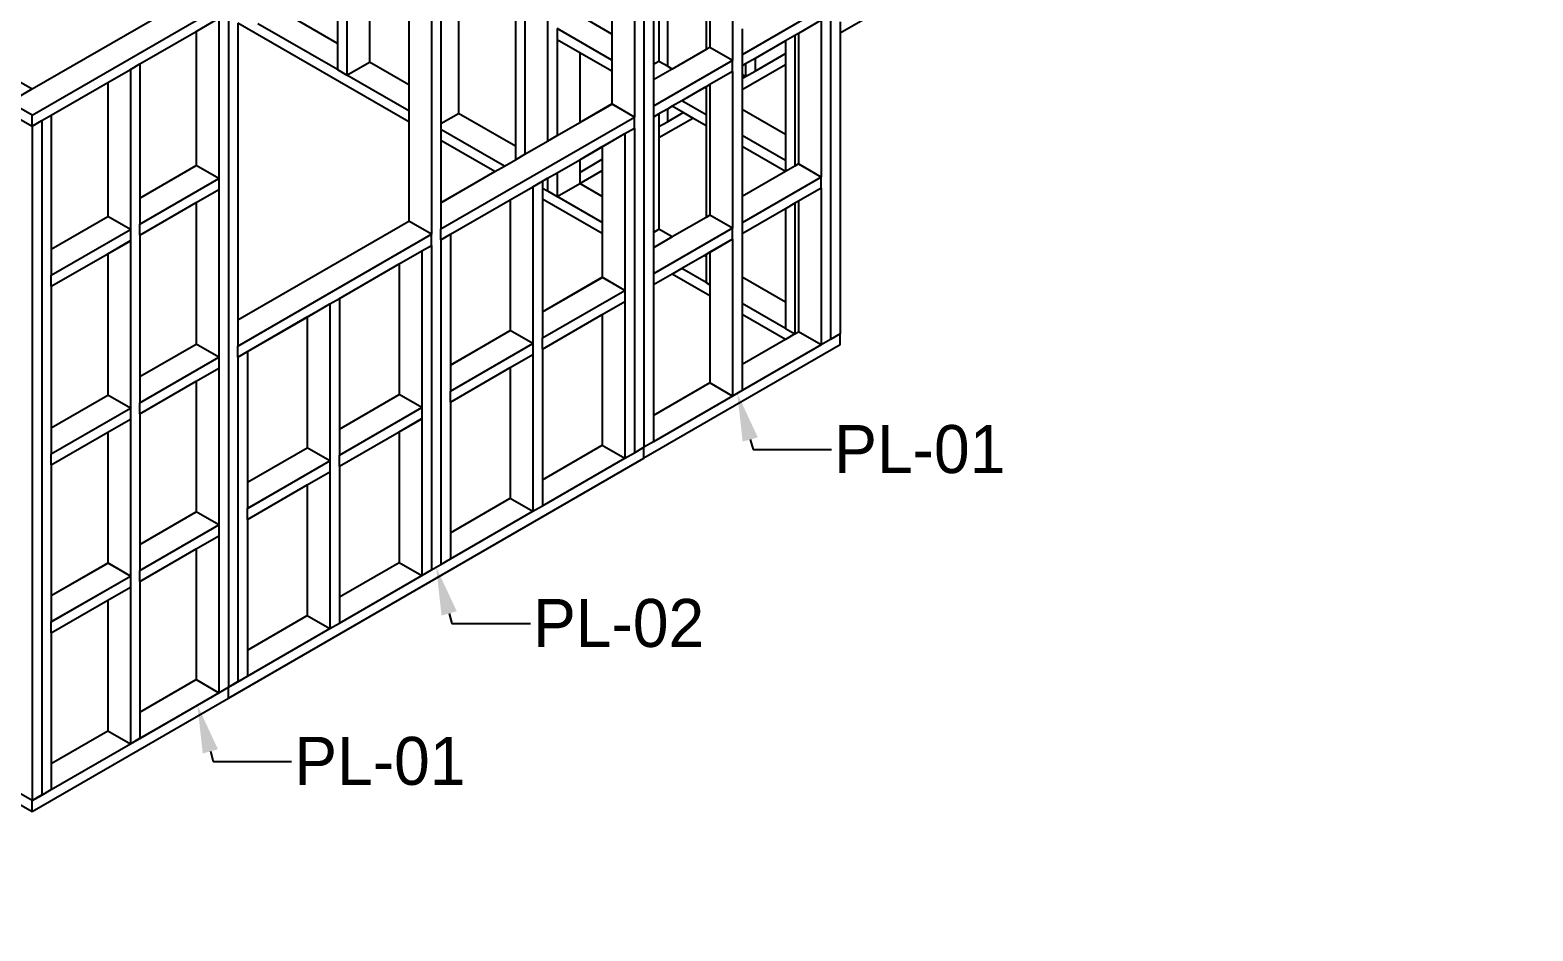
# Model space of a CAD drawing. Header units: millimetres. Extents: x 19458 to 19801, y 4351 to 4752.
# Drawn here: x 19507.675 to 19511.906, y 4518.363 to 4520.898 of the extents above; entities that cross this region are included whole.
import ezdxf
from ezdxf import colors
from ezdxf.entities.mleader import LeaderData, LeaderLine
from ezdxf.math import Vec2, Vec3

# ---------------------------------------------------------------- set-up
doc = ezdxf.new("R2010")
doc.units = ezdxf.units.MM
for name, color, linetype in [('0 @ 0.75', 7, 'Continuous'), ('cotas', 1, 'Continuous'), ('cotas @ 400', 1, 'Continuous'), ('cotas @ 500', 1, 'Continuous')]:
    doc.layers.add(name, color=color, linetype=linetype)
doc.styles.add('century gothic', font='GOTHIC.TTF')
doc.styles.add('COTAS SMC', font='GOTHIC.TTF')
doc.dimstyles.new('ANOTATIVE 100 SMCONSTRUCCIONES', dxfattribs={"dimscale": 0, "dimtxt": 0.18, "dimasz": 0.15, "dimexe": 0.18, "dimexo": 0.09, "dimgap": 0.1, "dimtad": 1, "dimzin": 0, "dimdsep": 46, "dimtxsty": 'century gothic', "dimblk1": 'FLECHA1', "dimblk2": 'FLECHA1', "dimsah": 1, "dimcen": 0.18, "dimdle": 0.075, "dimclrd": 1, "dimclre": 1, "dimclrt": 2, "dimaunit": 1, "dimadec": 0, "dimazin": 0, "dimtfac": 0.75, "dimtix": 1, "dimtmove": 2, "dimatfit": 3, "dimfxl": 0.09, "dimtvp": 1.5, "dimtfill": 1, "dimtolj": 1, "dimtzin": 0, "dimarcsym": 0})
doc.dimstyles.new('PIES SMCONSTRUCCIONES', dxfattribs={"dimscale": 0, "dimtxt": 0.18, "dimasz": 0.2, "dimexe": 0.18, "dimexo": 0, "dimgap": 0.1, "dimtad": 1, "dimdec": 0, "dimlfac": 39.370079, "dimzin": 0, "dimdsep": 46, "dimlunit": 4, "dimtxsty": 'COTAS SMC', "dimblk1": 'FLECHA1', "dimblk2": 'FLECHA1', "dimsah": 1, "dimcen": 0.2, "dimdle": 0.075, "dimclrd": 1, "dimclre": 1, "dimclrt": 2, "dimaunit": 1, "dimadec": 0, "dimazin": 0, "dimtfac": 0.75, "dimtdec": 0, "dimtix": 1, "dimtmove": 2, "dimatfit": 3, "dimfxl": 0.09, "dimtvp": 1.5, "dimtfill": 1, "dimtolj": 1, "dimtzin": 0, "dimarcsym": 0})

# ---------------------------------------------------------------- blocks, each defined once
blk = doc.blocks.new('FLECHA1')
at = {"color": 4}
blk.add_line((-0.246176, -0.248081), (0.248081, 0.25), dxfattribs=at)
at = {"color": 1}
blk.add_line((-1, 0), (0.496162, 0), dxfattribs=at)
blk = doc.blocks.new('*D1568')
at = {"layer": 'cotas', "color": 1, "lineweight": -2, "transparency": 16777216}
for p, q in [((19614.326, 4625.8448), (19614.326, 4700.8448)), ((19570.9836, 4550.8448), (19524.326, 4550.8448)), ((19614.326, 4548.4298), (19614.326, 4550.8448)), ((19570.5339, 4548.4298), (19524.326, 4548.4298)), ((19614.326, 4473.4298), (19614.326, 4398.4298))]:
    blk.add_line(p, q, dxfattribs=at)
at = {"layer": 'Defpoints', "color": 0, "transparency": 16777216}
for p in [(19614.326, 4550.8448), (19615.9836, 4550.8448), (19615.5339, 4548.4298)]:
    blk.add_point(p, dxfattribs=at)
at = {"layer": 'cotas', "color": 1, "lineweight": -2, "transparency": 16777216, "xscale": 75, "yscale": 75, "zscale": 75}
for p, rotation in [((19614.326, 4550.8448), 270), ((19614.326, 4548.4298), 90)]:
    blk.add_blockref('FLECHA1', p, dxfattribs=dict(at, rotation=rotation))
at = {"layer": 'cotas', "color": 2, "transparency": 16777216, "insert": (19517.3376, 4549.6373), "char_height": 90, "attachment_point": 5, "rotation": 90, "style": 'century gothic', "bg_fill": 3, "box_fill_scale": 1.1, "bg_fill_color": 256, "bg_fill_true_color": 13158600, "bg_fill_transparency": 0}
blk.add_mtext('\\A1;2.42', dxfattribs=at)
blk = doc.blocks.new('*D1620')
at = {"layer": 'cotas', "color": 1, "lineweight": -2, "transparency": 16777216}
for p, q in [((19614.326, 4610.8448), (19614.326, 4670.8448)), ((19579.9836, 4550.8448), (19542.326, 4550.8448)), ((19614.326, 4548.4298), (19614.326, 4550.8448)), ((19579.5339, 4548.4298), (19542.326, 4548.4298)), ((19614.326, 4488.4298), (19614.326, 4428.4298))]:
    blk.add_line(p, q, dxfattribs=at)
at = {"layer": 'Defpoints', "color": 0, "transparency": 16777216}
for p in [(19614.326, 4550.8448), (19615.9836, 4550.8448), (19615.5339, 4548.4298)]:
    blk.add_point(p, dxfattribs=at)
at = {"layer": 'cotas', "color": 1, "lineweight": -2, "transparency": 16777216, "xscale": 60, "yscale": 60, "zscale": 60}
for p, rotation in [((19614.326, 4550.8448), 270), ((19614.326, 4548.4298), 90)]:
    blk.add_blockref('FLECHA1', p, dxfattribs=dict(at, rotation=rotation))
at = {"layer": 'cotas', "color": 2, "transparency": 16777216, "insert": (19536.7353, 4549.6373), "char_height": 72, "attachment_point": 5, "rotation": 90, "style": 'century gothic', "bg_fill": 3, "box_fill_scale": 1.1, "bg_fill_color": 256, "bg_fill_true_color": 13158600, "bg_fill_transparency": 0}
blk.add_mtext('\\A1;2.42', dxfattribs=at)
blk = doc.blocks.new('*D1623')
at = {"layer": 'cotas', "color": 1, "lineweight": -2, "transparency": 16777216}
for p, q in [((19620.0128, 4651.7533), (19620.0128, 4751.7533)), ((19620.4168, 4551.7533), (19530.0128, 4551.7533)), ((19620.0128, 4550.5333), (19620.0128, 4551.7533)), ((19620.4168, 4550.5333), (19530.0128, 4550.5333)), ((19620.0128, 4450.5333), (19620.0128, 4350.5333))]:
    blk.add_line(p, q, dxfattribs=at)
at = {"layer": 'Defpoints', "color": 0, "transparency": 16777216}
for p in [(19620.0128, 4551.7533), (19620.4168, 4551.7533), (19620.4168, 4550.5333)]:
    blk.add_point(p, dxfattribs=at)
at = {"layer": 'cotas', "color": 1, "lineweight": -2, "transparency": 16777216, "xscale": 100, "yscale": 100, "zscale": 100}
for p, rotation in [((19620.0128, 4551.7533), 270), ((19620.0128, 4550.5333), 90)]:
    blk.add_blockref('FLECHA1', p, dxfattribs=dict(at, rotation=rotation))
at = {"layer": 'cotas', "color": 2, "transparency": 16777216, "insert": (19523.8809, 4551.1433), "char_height": 90, "attachment_point": 5, "rotation": 90, "style": 'COTAS SMC', "bg_fill": 3, "box_fill_scale": 1.1, "bg_fill_color": 256, "bg_fill_true_color": 13158600, "bg_fill_transparency": 0}
blk.add_mtext("\\A1;4'", dxfattribs=at)
blk = doc.blocks.new('*D1673')
at = {"layer": 'cotas', "color": 1, "lineweight": -2, "transparency": 16777216}
for p, q in [((19620.0128, 4631.7533), (19620.0128, 4711.7533)), ((19620.4168, 4551.7533), (19548.0128, 4551.7533)), ((19620.0128, 4550.5333), (19620.0128, 4551.7533)), ((19620.4168, 4550.5333), (19548.0128, 4550.5333)), ((19620.0128, 4470.5333), (19620.0128, 4390.5333))]:
    blk.add_line(p, q, dxfattribs=at)
at = {"layer": 'Defpoints', "color": 0, "transparency": 16777216}
for p in [(19620.0128, 4551.7533), (19620.4168, 4551.7533), (19620.4168, 4550.5333)]:
    blk.add_point(p, dxfattribs=at)
at = {"layer": 'cotas', "color": 1, "lineweight": -2, "transparency": 16777216, "xscale": 80, "yscale": 80, "zscale": 80}
for p, rotation in [((19620.0128, 4551.7533), 270), ((19620.0128, 4550.5333), 90)]:
    blk.add_blockref('FLECHA1', p, dxfattribs=dict(at, rotation=rotation))
at = {"layer": 'cotas', "color": 2, "transparency": 16777216, "insert": (19543.1073, 4551.1433), "char_height": 72, "attachment_point": 5, "rotation": 90, "style": 'COTAS SMC', "bg_fill": 3, "box_fill_scale": 1.1, "bg_fill_color": 256, "bg_fill_true_color": 13158600, "bg_fill_transparency": 0}
blk.add_mtext("\\A1;4'", dxfattribs=at)
blk = doc.blocks.new('ISO GENERAL')
at = {"color": 250}
for p, q in [((-0.0875, -0.6871), (-0.0875, -2.5846)), ((-0.613, -0.9905), (-0.613, -2.888)), ((-0.0607, -1.7224), (1.1672, -1.0135)), ((-0.6399, -1.037), (-0.6399, -1.9591)), ((-0.8844, -1.1782), (-0.8844, -2.0269)), ((-0.9481, -1.2149), (-0.9481, -2.0636)), ((-3.3319, -1.3044), (-2.3349, -1.8801)), ((-0.3637, -1.3283), (-0.3637, -1.7997)), ((-1.2112, -1.3669), (-1.2112, -2.289)), ((-0.4273, -1.365), (-0.4273, -1.763)), ((-1.3854, -1.4674), (-1.3854, -1.8043)), ((-0.5861, -1.4567), (-0.5861, -1.8113)), ((-0.5707, -1.4478), (-0.5707, -1.8024)), ((-1.4759, -1.5197), (-1.4759, -1.752)), ((-1.449, -1.5041), (-1.449, -1.841)), ((-1.2748, -1.5004), (-1.2748, -1.8681)), ((-0.438, -1.5114), (-0.438, -1.7691)), ((-1.1843, -1.5527), (-1.1843, -1.9774)), ((-0.5471, -1.5311), (-0.5471, -1.8161)), ((-1.1349, -1.5812), (-1.1349, -1.9489)), ((-2.3349, -1.8801), (-1.885, -1.6203)), ((-2.3349, -1.9536), (-1.7826, -1.6347)), ((-0.7035, -1.6214), (-0.7035, -1.7258)), ((-1.8731, -1.718), (-1.8094, -1.6812)), ((-1.8094, -1.6812), (-1.8094, -2.1319)), ((-1.7826, -1.6657), (-1.7826, -3.5632)), ((-1.4759, -1.752), (-1.6358, -1.6597)), ((-0.975, -1.6736), (-0.975, -2.0412)), ((-0.7035, -1.7258), (-0.7939, -1.6736)), ((-0.1144, -1.6558), (-0.3368, -1.7842)), ((-0.1144, -1.6868), (-0.1781, -1.7235)), ((-0.1144, -1.6868), (-0.1144, -2.128)), ((-0.0607, -1.6914), (-0.0607, -1.7224)), ((-2.0318, -1.8096), (-1.8731, -1.718)), ((-1.8731, -1.718), (-1.8731, -2.0952)), ((-1.2748, -1.9726), (-1.7557, -1.695)), ((-1.7557, -1.695), (-1.7557, -2.5299)), ((-1.4759, -1.8255), (-1.6995, -1.6964)), ((-0.7035, -1.7993), (-0.8576, -1.7103)), ((-0.8576, -1.7103), (-0.8576, -1.7413)), ((-0.7035, -1.7258), (-0.7035, -1.7993)), ((-0.3368, -1.7107), (-0.3368, -1.7842)), ((-0.188, -1.7293), (-0.2148, -1.7448)), ((-0.1781, -1.7235), (-0.188, -1.7293)), ((-0.188, -1.7293), (-0.188, -2.0969)), ((-0.1781, -1.7235), (-0.1781, -2.0912)), ((-0.0607, -1.7224), (-0.0607, -2.5691)), ((-1.4759, -1.752), (-1.4759, -1.8255)), ((-0.7939, -1.7781), (-0.8576, -1.7413)), ((-0.8576, -1.7413), (-0.8576, -2.0114)), ((-0.438, -1.7691), (-0.5332, -1.8241)), ((-0.4273, -1.763), (-0.438, -1.7691)), ((-0.3637, -1.7997), (-0.4273, -1.763)), ((-0.2148, -1.7448), (-0.3002, -1.7941)), ((-0.2148, -1.7448), (-0.2148, -1.7804)), ((-2.0587, -1.8251), (-2.0318, -1.8096)), ((-2.0318, -1.8096), (-2.0318, -2.1868)), ((-1.449, -1.841), (-1.3854, -1.8043)), ((-1.2748, -1.8681), (-1.3854, -1.8043)), ((-0.7939, -1.7781), (-0.7939, -1.9746)), ((-0.7035, -1.8303), (-0.7939, -1.7781)), ((-0.7035, -1.7993), (-0.7035, -1.8303)), ((-0.3637, -1.7997), (-0.5861, -1.9281)), ((-0.5707, -1.8024), (-0.5861, -1.8113)), ((-0.5861, -1.8113), (-0.5861, -1.8546)), ((-0.5471, -1.8161), (-0.5707, -1.8024)), ((-0.5332, -1.8241), (-0.5471, -1.8161)), ((-0.3637, -1.8307), (-0.3637, -1.7997)), ((-0.3368, -1.7842), (-0.3368, -1.8152)), ((-0.3271, -1.8096), (-0.3368, -1.8152)), ((-0.3368, -1.8819), (-0.2148, -1.8114)), ((-0.3368, -1.8152), (-0.3368, -1.8395)), ((-0.3002, -1.7941), (-0.3271, -1.8096)), ((-0.3271, -1.8096), (-0.3271, -1.8452)), ((-0.3002, -1.8297), (-0.2148, -1.7804)), ((-0.3002, -1.7941), (-0.3002, -1.8297)), ((-0.2148, -1.7804), (-0.2148, -1.8114)), ((-0.2148, -1.8114), (-0.2148, -2.0079)), ((-2.1224, -1.8619), (-2.0587, -1.8251)), ((-2.0587, -1.8251), (-2.0587, -2.2758)), ((-1.4759, -1.8255), (-1.449, -1.841)), ((-1.2748, -1.9416), (-1.449, -1.841)), ((-0.7035, -1.8303), (-0.7035, -1.9224)), ((-0.5332, -1.8241), (-0.5861, -1.8546)), ((-0.5861, -1.8546), (-0.5861, -1.9281)), ((-0.3637, -1.8307), (-0.4273, -1.8675)), ((-0.3637, -1.8307), (-0.3637, -2.2719)), ((-0.3368, -1.8395), (-0.3271, -1.8452)), ((-0.3368, -1.8395), (-0.3368, -1.8508)), ((-0.3368, -1.8508), (-0.3271, -1.8452)), ((-0.3368, -1.8508), (-0.3368, -1.8819)), ((-0.3271, -1.8452), (-0.3002, -1.8297)), ((-2.3985, -1.9168), (-2.3349, -1.8801)), ((-2.2811, -1.9536), (-2.1224, -1.8619)), ((-2.1224, -1.8619), (-2.1224, -2.2391)), ((-1.2748, -1.8681), (-1.2748, -1.9416)), ((-0.4427, -1.8764), (-0.5064, -1.9131)), ((-0.438, -1.8736), (-0.4427, -1.8764)), ((-0.438, -1.8791), (-0.4427, -1.8764)), ((-0.4273, -1.8675), (-0.438, -1.8736)), ((-0.438, -1.8736), (-0.438, -1.8791)), ((-0.438, -1.8791), (-0.438, -1.9525)), ((-0.4273, -1.8675), (-0.4273, -2.2351)), ((-0.3368, -1.8819), (-0.3368, -1.9375)), ((-2.3349, -1.9536), (-2.3985, -1.9168)), ((-1.2748, -1.9416), (-1.2748, -1.9726)), ((-0.7939, -1.9746), (-0.7035, -1.9224)), ((-0.6399, -1.9591), (-0.7035, -1.9224)), ((-0.5861, -1.9281), (-0.5861, -1.9591)), ((-0.5471, -1.9366), (-0.5707, -1.9503)), ((-0.5332, -1.9286), (-0.5471, -1.9366)), ((-0.5471, -1.9366), (-0.5471, -1.9722)), ((-0.5064, -1.9131), (-0.5332, -1.9286)), ((-0.5024, -1.9464), (-0.5332, -1.9286)), ((-0.438, -1.9525), (-0.5064, -1.9131)), ((-0.2148, -2.0079), (-0.3368, -1.9375)), ((-0.3368, -1.9375), (-0.3368, -2.011)), ((-2.3985, -1.9478), (-2.3349, -1.9846)), ((-2.3349, -1.9846), (-2.3349, -1.9536)), ((-2.3349, -1.9846), (-2.308, -1.9691)), ((-2.3349, -1.9846), (-2.3349, -3.8821)), ((-2.308, -1.9691), (-2.2811, -1.9536)), ((-2.308, -1.9691), (-2.308, -3.8666)), ((-2.2811, -1.9536), (-2.2811, -2.3308)), ((-1.2748, -1.9726), (-1.2748, -2.2523)), ((-1.1843, -1.9774), (-1.1349, -1.9489)), ((-1.1843, -2.2735), (-0.6399, -1.9591)), ((-1.1843, -1.9774), (-1.1843, -1.9938)), ((-0.975, -2.0412), (-1.1349, -1.9489)), ((-0.8576, -2.0114), (-0.7939, -1.9746)), ((-0.6399, -1.9902), (-0.6399, -1.9591)), ((-0.5707, -1.9503), (-0.5861, -1.9591)), ((-0.5861, -1.9591), (-0.5861, -2.2835)), ((-0.5707, -1.9503), (-0.5707, -1.9859)), ((-0.5707, -2.0169), (-0.4755, -1.9619)), ((-0.5707, -1.9859), (-0.5471, -1.9722)), ((-0.5707, -1.9859), (-0.5707, -2.0169)), ((-0.5471, -1.9722), (-0.5024, -1.9464)), ((-0.4755, -1.9619), (-0.5024, -1.9464)), ((-0.438, -1.9836), (-0.4755, -1.9619)), ((-0.438, -1.9525), (-0.438, -1.9836)), ((-0.438, -1.9836), (-0.438, -2.2413)), ((-1.0058, -2.0969), (-1.1843, -1.9938)), ((-1.1843, -1.9938), (-1.1843, -2.0249)), ((-1.0327, -2.1124), (-1.1843, -2.0249)), ((-1.1843, -2.0249), (-1.1843, -2.2)), ((-0.9481, -2.0636), (-0.8844, -2.0269)), ((-0.8844, -2.0269), (-0.8576, -2.0114)), ((-0.7304, -2.0424), (-0.6667, -2.0057)), ((-0.6667, -2.0057), (-0.6399, -1.9902)), ((-0.6667, -2.0057), (-0.6667, -2.4468)), ((-0.6399, -1.9902), (-0.6399, -2.9035)), ((-0.5707, -2.0169), (-0.5707, -2.2746)), ((-0.2148, -2.0814), (-0.3368, -2.011)), ((-0.3368, -2.011), (-0.3368, -2.042)), ((-0.2148, -2.0079), (-0.2148, -2.0814)), ((-0.975, -2.0412), (-0.975, -2.0791)), ((-0.975, -2.0791), (-0.9481, -2.0636)), ((-0.7939, -2.0791), (-0.7304, -2.0424)), ((-0.7304, -2.0424), (-0.7304, -2.078)), ((-0.2148, -2.1124), (-0.3368, -2.042)), ((-0.3368, -2.042), (-0.3368, -2.1829)), ((-2.0318, -2.1868), (-1.8731, -2.0952)), ((-1.8094, -2.1319), (-1.8731, -2.0952)), ((-1.1843, -2.2), (-1.0327, -2.1124)), ((-1.0327, -2.1124), (-1.0058, -2.0969)), ((-1.0058, -2.0969), (-0.975, -2.0791)), ((-0.8576, -2.1159), (-0.7939, -2.0791)), ((-0.7939, -2.1147), (-0.7304, -2.078)), ((-0.7939, -2.0791), (-0.7939, -2.1147)), ((-0.7939, -2.1458), (-0.7304, -2.1091)), ((-0.7939, -2.1147), (-0.7939, -2.1458)), ((-0.7304, -2.078), (-0.7304, -2.1091)), ((-0.7304, -2.1091), (-0.7304, -2.1825)), ((-0.2148, -2.1124), (-0.3368, -2.1829)), ((-0.2148, -2.0814), (-0.2148, -2.1124)), ((-0.188, -2.0969), (-0.2148, -2.1124)), ((-0.1781, -2.0912), (-0.188, -2.0969)), ((-0.1144, -2.128), (-0.1781, -2.0912)), ((-2.0318, -2.2603), (-1.8094, -2.1319)), ((-1.8094, -2.1319), (-1.8094, -2.1629)), ((-0.9892, -2.1918), (-0.9255, -2.1551)), ((-0.9255, -2.1551), (-0.8987, -2.1396)), ((-0.9255, -2.1551), (-0.9255, -2.5963)), ((-0.8987, -2.1396), (-0.8844, -2.1314)), ((-0.8987, -2.1396), (-0.8987, -2.1588)), ((-0.8844, -2.1314), (-0.8576, -2.1159)), ((-0.8844, -2.1314), (-0.8844, -2.167)), ((-0.8576, -2.1159), (-0.8576, -2.1825)), ((-0.8576, -2.1825), (-0.7939, -2.1458)), ((-0.7304, -2.1825), (-0.7939, -2.1458)), ((-0.1144, -2.128), (-0.3368, -2.2564)), ((-0.1144, -2.159), (-0.1144, -2.128)), ((-2.0318, -2.1868), (-2.0318, -2.2603)), ((-2.0318, -2.2914), (-1.8731, -2.1997)), ((-1.8731, -2.1997), (-1.8094, -2.1629)), ((-1.8731, -2.1997), (-1.8731, -2.5976)), ((-1.8094, -2.1629), (-1.8094, -2.6344)), ((-1.1575, -2.289), (-0.9892, -2.1918)), ((-0.9892, -2.1918), (-0.9892, -2.5595)), ((-0.8987, -2.1588), (-0.8844, -2.167)), ((-0.8987, -2.1588), (-0.8987, -2.1898)), ((-0.7304, -2.287), (-0.8987, -2.1898)), ((-0.8987, -2.1898), (-0.8987, -2.5073)), ((-0.8844, -2.167), (-0.8576, -2.1825)), ((-0.7304, -2.2559), (-0.8576, -2.1825)), ((-0.7304, -2.1825), (-0.7304, -2.2559)), ((-0.3368, -2.1829), (-0.3368, -2.2564)), ((-0.1781, -2.1957), (-0.188, -2.2014)), ((-0.1144, -2.159), (-0.1781, -2.1957)), ((-0.1781, -2.1957), (-0.1781, -2.5634)), ((-0.1144, -2.159), (-0.1144, -2.6001)), ((-2.2811, -2.3308), (-2.1224, -2.2391)), ((-2.0587, -2.2758), (-2.1224, -2.2391)), ((-1.1843, -2.2), (-1.1843, -2.2735)), ((-0.438, -2.2413), (-0.5332, -2.2963)), ((-0.4273, -2.2351), (-0.438, -2.2413)), ((-0.3637, -2.2719), (-0.4273, -2.2351)), ((-0.2148, -2.217), (-0.3368, -2.2874)), ((-0.188, -2.2014), (-0.2148, -2.217)), ((-0.2148, -2.217), (-0.2148, -2.4801)), ((-0.188, -2.2014), (-0.188, -2.5691)), ((-2.2811, -2.4043), (-2.0587, -2.2758)), ((-2.0587, -2.2758), (-2.0587, -2.3069)), ((-2.0318, -2.2914), (-2.0318, -2.2603)), ((-1.7557, -2.5299), (-1.2748, -2.2523)), ((-1.2112, -2.289), (-1.2748, -2.2523)), ((-1.1843, -2.3045), (-1.1843, -2.2735)), ((-0.7304, -2.2559), (-0.7304, -2.287)), ((-0.3637, -2.2719), (-0.5861, -2.4003)), ((-0.5861, -2.2835), (-0.5707, -2.2746)), ((-0.5861, -2.2835), (-0.5861, -2.3268)), ((-0.5332, -2.2963), (-0.5707, -2.2746)), ((-0.3637, -2.3029), (-0.3637, -2.2719)), ((-0.3368, -2.2564), (-0.3368, -2.2874)), ((-2.1224, -2.3436), (-2.0587, -2.3069)), ((-2.0587, -2.3069), (-2.0587, -2.7783)), ((-2.0318, -2.2914), (-2.0318, -2.6893)), ((-1.7557, -2.6034), (-1.2112, -2.289)), ((-1.2381, -2.3355), (-1.2112, -2.32)), ((-1.2112, -2.32), (-1.2112, -2.289)), ((-1.2112, -2.32), (-1.2112, -3.2334)), ((-1.1843, -2.3045), (-1.1575, -2.289)), ((-1.1843, -2.3045), (-1.1843, -3.2179)), ((-1.1575, -2.289), (-1.1575, -2.6567)), ((-0.7304, -2.287), (-0.7304, -2.4101)), ((-0.5332, -2.2963), (-0.5861, -2.3268)), ((-0.3637, -2.3029), (-0.4273, -2.3397)), ((-0.3637, -2.3029), (-0.3637, -2.7441)), ((-0.3368, -2.2874), (-0.3368, -2.4097)), ((-2.2811, -2.3308), (-2.2811, -2.4043)), ((-2.2811, -2.4353), (-2.1224, -2.3436)), ((-2.1224, -2.3436), (-2.1224, -2.7416)), ((-1.3017, -2.3723), (-1.2381, -2.3355)), ((-1.2381, -2.3355), (-1.2381, -2.7767)), ((-0.5861, -2.3268), (-0.5861, -2.4003)), ((-0.4427, -2.3485), (-0.5064, -2.3853)), ((-0.438, -2.3458), (-0.4427, -2.3485)), ((-0.438, -2.3512), (-0.4427, -2.3485)), ((-0.4273, -2.3397), (-0.438, -2.3458)), ((-0.438, -2.3458), (-0.438, -2.3512)), ((-0.438, -2.3512), (-0.438, -2.4247)), ((-0.4273, -2.3397), (-0.4273, -2.4309)), ((-2.2811, -2.4353), (-2.2811, -2.4043)), ((-1.47, -2.4695), (-1.3017, -2.3723)), ((-1.3017, -2.3723), (-1.3017, -2.74)), ((-0.8987, -2.5073), (-0.7304, -2.4101)), ((-0.6667, -2.4468), (-0.7304, -2.4101)), ((-0.5861, -2.4003), (-0.5861, -2.4313)), ((-0.5332, -2.4008), (-0.5861, -2.4313)), ((-0.5064, -2.3853), (-0.5332, -2.4008)), ((-0.4273, -2.4619), (-0.5332, -2.4008)), ((-0.438, -2.4247), (-0.5064, -2.3853)), ((-0.2148, -2.4801), (-0.3368, -2.4097)), ((-0.3368, -2.4097), (-0.3368, -2.4832)), ((-2.2811, -2.4353), (-2.2811, -2.8332)), ((-0.8987, -2.5807), (-0.6667, -2.4468)), ((-0.6667, -2.4468), (-0.6667, -2.4779)), ((-0.5861, -2.4313), (-0.5861, -2.799)), ((-0.438, -2.4247), (-0.4273, -2.4309)), ((-0.4273, -2.4309), (-0.4273, -2.4619)), ((-1.5605, -2.5217), (-1.4969, -2.485)), ((-1.4969, -2.485), (-1.47, -2.4695)), ((-1.4969, -2.485), (-1.4969, -2.9261)), ((-1.47, -2.4695), (-1.47, -2.8371)), ((-0.7304, -2.5146), (-0.6667, -2.4779)), ((-0.6667, -2.4779), (-0.6667, -2.919)), ((-0.4273, -2.4619), (-0.4273, -2.7073)), ((-0.2148, -2.5536), (-0.3368, -2.4832)), ((-0.3368, -2.4832), (-0.3368, -2.5142)), ((-0.2148, -2.4801), (-0.2148, -2.5536)), ((-1.7557, -2.5299), (-1.7557, -2.6034)), ((-1.7288, -2.6189), (-1.5605, -2.5217)), ((-1.5605, -2.5217), (-1.5605, -2.8894)), ((-0.8987, -2.5073), (-0.8987, -2.5807)), ((-0.8987, -2.6118), (-0.7304, -2.5146)), ((-0.7304, -2.5146), (-0.7304, -2.8823)), ((-0.2148, -2.5846), (-0.3368, -2.5142)), ((-0.3368, -2.5142), (-0.3368, -2.6551)), ((-1.1575, -2.6567), (-0.9892, -2.5595)), ((-0.9255, -2.5963), (-0.9892, -2.5595)), ((-0.2148, -2.5536), (-0.188, -2.5691)), ((-0.188, -2.5691), (-0.2148, -2.5846)), ((-0.188, -2.5691), (-0.1781, -2.5634)), ((-0.1144, -2.6001), (-0.1781, -2.5634)), ((-0.0607, -2.5691), (-0.0875, -2.5846)), ((-0.0607, -2.6001), (-0.0607, -2.5691)), ((-2.0318, -2.6893), (-1.8731, -2.5976)), ((-1.8094, -2.6344), (-1.8731, -2.5976)), ((-1.7557, -2.6344), (-1.7557, -2.6034)), ((-1.7557, -2.6344), (-1.7288, -2.6189)), ((-1.7288, -2.6189), (-1.7288, -2.9865)), ((-1.1575, -2.7302), (-0.9255, -2.5963)), ((-0.9255, -2.5963), (-0.9255, -2.6273)), ((-0.8987, -2.6118), (-0.8987, -2.5807)), ((-0.8987, -2.6118), (-0.8987, -2.9794)), ((-0.0607, -2.6001), (-0.613, -2.919)), ((-0.2148, -2.5846), (-0.3368, -2.6551)), ((-0.1144, -2.6001), (-0.3368, -2.7286)), ((-0.0875, -2.5846), (-0.1144, -2.6001)), ((-2.0318, -2.7628), (-1.8094, -2.6344)), ((-1.8094, -2.6344), (-1.8094, -2.6654)), ((-1.7557, -2.6344), (-1.7557, -3.5477)), ((-1.1575, -2.6567), (-1.1575, -2.7302)), ((-1.1575, -2.7612), (-0.9892, -2.664)), ((-0.9892, -2.664), (-0.9255, -2.6273)), ((-0.9892, -2.664), (-0.9892, -3.0317)), ((-0.9255, -2.6273), (-0.9255, -3.0684)), ((-0.3368, -2.6551), (-0.3368, -2.7286)), ((-2.0318, -2.6893), (-2.0318, -2.7628)), ((-2.0318, -2.7938), (-1.8731, -2.7022)), ((-1.8731, -2.7022), (-1.8094, -2.6654)), ((-1.8731, -2.7022), (-1.8731, -3.0698)), ((-1.8094, -2.6654), (-1.8094, -3.1066)), ((-0.4273, -2.7073), (-0.5861, -2.799)), ((-0.3637, -2.7441), (-0.4273, -2.7073)), ((-2.2811, -2.8332), (-2.1224, -2.7416)), ((-2.0587, -2.7783), (-2.1224, -2.7416)), ((-1.47, -2.8371), (-1.3017, -2.74)), ((-1.2381, -2.7767), (-1.3017, -2.74)), ((-1.1575, -2.7612), (-1.1575, -2.7302)), ((-0.3637, -2.7441), (-0.5861, -2.8725)), ((-0.3368, -2.7286), (-0.3637, -2.7441)), ((-2.2811, -2.9067), (-2.0587, -2.7783)), ((-2.0587, -2.7783), (-2.0587, -2.8093)), ((-2.0318, -2.7938), (-2.0318, -2.7628)), ((-1.47, -2.9106), (-1.2381, -2.7767)), ((-1.2381, -2.7767), (-1.2381, -2.8077)), ((-1.1575, -2.7612), (-1.1575, -3.1289)), ((-2.2811, -2.8332), (-2.2811, -2.9067)), ((-2.1224, -2.8461), (-2.0587, -2.8093)), ((-2.0587, -2.8093), (-2.0587, -3.2505)), ((-2.0318, -2.7938), (-2.0318, -3.1615)), ((-1.3017, -2.8445), (-1.2381, -2.8077)), ((-1.2381, -2.8077), (-1.2381, -3.2489)), ((-0.5861, -2.799), (-0.5861, -2.8725)), ((-2.2811, -2.9378), (-2.1224, -2.8461)), ((-2.1224, -2.8461), (-2.1224, -3.2138)), ((-1.47, -2.8371), (-1.47, -2.9106)), ((-1.47, -2.9416), (-1.3017, -2.8445)), ((-1.3017, -2.8445), (-1.3017, -3.2121)), ((-0.5861, -2.8725), (-0.613, -2.888)), ((-2.2811, -2.9378), (-2.2811, -2.9067)), ((-1.7288, -2.9865), (-1.5605, -2.8894)), ((-1.4969, -2.9261), (-1.5605, -2.8894)), ((-1.47, -2.9416), (-1.47, -2.9106)), ((-0.8987, -2.9794), (-0.7304, -2.8823)), ((-0.7304, -2.8823), (-0.6667, -2.919)), ((-0.6667, -2.919), (-0.6399, -2.9035)), ((-0.6399, -2.9035), (-0.613, -2.888)), ((-0.613, -2.919), (-0.613, -2.888)), ((-2.2811, -2.9378), (-2.2811, -3.3054)), ((-1.7826, -3.5943), (-0.613, -2.919)), ((-1.7288, -3.06), (-1.4969, -2.9261)), ((-1.5605, -2.9939), (-1.4969, -2.9571)), ((-1.4969, -2.9261), (-1.4969, -2.9571)), ((-1.4969, -2.9571), (-1.4969, -3.3983)), ((-1.47, -2.9416), (-1.47, -3.3093)), ((-0.8987, -3.0529), (-0.6667, -2.919)), ((-1.7288, -2.9865), (-1.7288, -3.06)), ((-1.7288, -3.0911), (-1.5605, -2.9939)), ((-1.5605, -2.9939), (-1.5605, -3.3616)), ((-0.8987, -2.9794), (-0.8987, -3.0529)), ((-1.1575, -3.1289), (-0.9892, -3.0317)), ((-0.9892, -3.0317), (-0.9255, -3.0684)), ((-2.0318, -3.1615), (-1.8731, -3.0698)), ((-1.8094, -3.1066), (-1.8731, -3.0698)), ((-1.7288, -3.0911), (-1.7288, -3.06)), ((-1.1575, -3.2023), (-0.9255, -3.0684)), ((-0.9255, -3.0684), (-0.8987, -3.0529)), ((-2.0318, -3.235), (-1.8094, -3.1066)), ((-1.8094, -3.1066), (-1.8094, -3.1376)), ((-1.7288, -3.0911), (-1.7288, -3.4587)), ((-1.1575, -3.1289), (-1.1575, -3.2023)), ((-2.0318, -3.1615), (-2.0318, -3.235)), ((-1.8731, -3.1743), (-1.8094, -3.1376)), ((-1.8094, -3.1376), (-1.8094, -3.5787)), ((-2.2811, -3.3054), (-2.1224, -3.2138)), ((-2.0587, -3.2505), (-2.1224, -3.2138)), ((-2.0318, -3.266), (-1.8731, -3.1743)), ((-1.8731, -3.1743), (-1.8731, -3.542)), ((-1.47, -3.3093), (-1.3017, -3.2121)), ((-1.3017, -3.2121), (-1.2381, -3.2489)), ((-1.1843, -3.2179), (-1.1575, -3.2023)), ((-2.2811, -3.3789), (-2.0587, -3.2505)), ((-2.0587, -3.2505), (-2.0587, -3.2815)), ((-2.0318, -3.266), (-2.0318, -3.235)), ((-1.47, -3.3828), (-1.2381, -3.2489)), ((-1.2381, -3.2489), (-1.2112, -3.2334)), ((-1.2112, -3.2334), (-1.1843, -3.2179)), ((-2.1224, -3.3183), (-2.0587, -3.2815)), ((-2.0587, -3.2815), (-2.0587, -3.7227)), ((-2.0318, -3.266), (-2.0318, -3.6337)), ((-2.2811, -3.3054), (-2.2811, -3.3789)), ((-2.2811, -3.4099), (-2.1224, -3.3183)), ((-2.1224, -3.3183), (-2.1224, -3.6859)), ((-1.47, -3.3093), (-1.47, -3.3828)), ((-2.2811, -3.4099), (-2.2811, -3.3789)), ((-1.7288, -3.4587), (-1.5605, -3.3616)), ((-1.5605, -3.3616), (-1.4969, -3.3983)), ((-1.4969, -3.3983), (-1.47, -3.3828)), ((-2.2811, -3.4099), (-2.2811, -3.7776)), ((-1.7288, -3.5322), (-1.4969, -3.3983)), ((-1.7288, -3.4587), (-1.7288, -3.5322)), ((-2.0318, -3.6337), (-1.8731, -3.542)), ((-1.8731, -3.542), (-1.8094, -3.5787)), ((-1.7826, -3.5632), (-1.7557, -3.5477)), ((-1.7557, -3.5477), (-1.7288, -3.5322)), ((-2.3349, -3.9131), (-1.7826, -3.5943)), ((-2.0318, -3.7072), (-1.8094, -3.5787)), ((-1.8094, -3.5787), (-1.7826, -3.5632)), ((-1.7826, -3.5943), (-1.7826, -3.5632)), ((-2.0318, -3.6337), (-2.0318, -3.7072)), ((-2.2811, -3.7776), (-2.1224, -3.6859)), ((-2.1224, -3.6859), (-2.0587, -3.7227)), ((-2.0587, -3.7227), (-2.0318, -3.7072)), ((-2.2811, -3.8511), (-2.0587, -3.7227)), ((-2.2811, -3.7776), (-2.2811, -3.8511)), ((-2.3349, -3.8821), (-2.3985, -3.8454)), ((-2.3985, -3.8764), (-2.3349, -3.9131)), ((-2.3349, -3.8821), (-2.308, -3.8666)), ((-2.3349, -3.9131), (-2.3349, -3.8821)), ((-2.308, -3.8666), (-2.2811, -3.8511))]:
    blk.add_line(p, q, dxfattribs=at)
blk = doc.blocks.new('LOF')
at = {"color": 2}
for p, q in [((16.7796, 4.3041), (16.7796, 2.4066)), ((16.2541, 4.0007), (16.2541, 2.1032)), ((16.2272, 3.9542), (16.2272, 3.032)), ((16.5034, 3.6629), (16.5034, 3.1915)), ((15.6559, 3.6243), (15.6559, 2.7022)), ((16.4398, 3.6262), (16.4398, 3.2282)), ((16.281, 3.5345), (16.281, 3.1798)), ((15.5922, 3.4907), (15.5922, 3.1231)), ((16.4291, 3.4798), (16.4291, 3.222)), ((15.6828, 3.4385), (15.6828, 3.0137)), ((14.5322, 3.1111), (14.9821, 3.3708)), ((14.5322, 3.0376), (15.0845, 3.3565)), ((16.1636, 3.3698), (16.1636, 3.2654)), ((14.994, 3.2732), (15.0577, 3.31)), ((15.0577, 3.31), (15.0577, 2.8593)), ((15.0845, 3.3255), (15.0845, 1.4279)), ((16.7527, 3.3354), (16.5303, 3.207)), ((16.7527, 3.3044), (16.689, 3.2676)), ((16.7527, 3.3044), (16.7527, 2.8632)), ((16.8064, 3.2998), (16.8064, 3.2688)), ((14.8353, 3.1816), (14.994, 3.2732)), ((14.994, 3.2732), (14.994, 2.896)), ((15.1114, 3.2962), (15.1114, 2.4613)), ((16.1636, 3.2654), (16.1636, 3.1919)), ((16.5303, 3.2805), (16.5303, 3.207)), ((16.6791, 3.2619), (16.6523, 3.2464)), ((16.689, 3.2676), (16.6791, 3.2619)), ((16.689, 3.2676), (16.689, 2.9)), ((16.8064, 3.2688), (16.8064, 2.4221)), ((16.4291, 3.222), (16.3339, 3.1671)), ((16.4398, 3.2282), (16.4291, 3.222)), ((16.5034, 3.1915), (16.4398, 3.2282)), ((16.6523, 3.2464), (16.5669, 3.1971)), ((14.8084, 3.166), (14.8353, 3.1816)), ((14.8353, 3.1816), (14.8353, 2.8043)), ((16.1636, 3.1919), (16.1636, 3.1609)), ((16.5034, 3.1915), (16.281, 3.0631)), ((16.281, 3.1798), (16.281, 3.1365)), ((16.5034, 3.1604), (16.5034, 3.1915)), ((16.5303, 3.207), (16.5303, 3.176)), ((16.54, 3.1816), (16.5303, 3.176)), ((16.5303, 3.176), (16.5303, 3.1516)), ((16.5669, 3.1971), (16.54, 3.1816)), ((14.7447, 3.1293), (14.8084, 3.166)), ((14.8084, 3.166), (14.8084, 2.7153)), ((16.1636, 3.1609), (16.1636, 3.0688)), ((16.3339, 3.1671), (16.281, 3.1365)), ((16.281, 3.1365), (16.281, 3.0631)), ((16.5034, 3.1604), (16.4398, 3.1237)), ((16.5034, 3.1604), (16.5034, 2.7193)), ((16.5303, 3.1516), (16.5303, 3.1404)), ((16.5303, 3.1404), (16.5303, 3.1093)), ((14.4686, 3.0744), (14.5322, 3.1111)), ((14.586, 3.0376), (14.7447, 3.1293)), ((14.7447, 3.1293), (14.7447, 2.7521)), ((15.5922, 3.1231), (15.5922, 3.0496)), ((16.4244, 3.1148), (16.3607, 3.0781)), ((16.4291, 3.1175), (16.4244, 3.1148)), ((16.4398, 3.1237), (16.4291, 3.1175)), ((16.4291, 3.1175), (16.4291, 3.1121)), ((16.4291, 3.1121), (16.4291, 3.0386)), ((16.4398, 3.1237), (16.4398, 2.756)), ((16.5303, 3.1093), (16.5303, 3.0537)), ((14.5322, 3.0376), (14.4686, 3.0744)), ((15.5922, 3.0496), (15.5922, 3.0186)), ((16.0732, 3.0166), (16.1636, 3.0688)), ((16.2272, 3.032), (16.1636, 3.0688)), ((16.281, 3.0631), (16.281, 3.032)), ((16.32, 3.0546), (16.2964, 3.0409)), ((16.3339, 3.0626), (16.32, 3.0546)), ((16.3607, 3.0781), (16.3339, 3.0626)), ((16.5303, 3.0537), (16.5303, 2.9802)), ((14.4686, 3.0433), (14.5322, 3.0066)), ((14.5322, 3.0066), (14.5322, 3.0376)), ((14.5322, 3.0066), (14.5591, 3.0221)), ((14.5322, 3.0066), (14.5322, 1.1091)), ((14.5591, 3.0221), (14.586, 3.0376)), ((14.5591, 3.0221), (14.5591, 1.1246)), ((14.586, 3.0376), (14.586, 2.6604)), ((15.5922, 3.0186), (15.5922, 2.7389)), ((15.6828, 2.7177), (16.2272, 3.032)), ((15.6828, 3.0137), (15.6828, 2.9973)), ((16.0095, 2.9798), (16.0732, 3.0166)), ((16.2272, 3.001), (16.2272, 3.032)), ((16.2964, 3.0409), (16.281, 3.032)), ((16.281, 3.032), (16.281, 2.7077)), ((16.4291, 3.0386), (16.4291, 3.0076)), ((16.4291, 3.0076), (16.4291, 2.7499)), ((15.6828, 2.9973), (15.6828, 2.9663)), ((15.6828, 2.9663), (15.6828, 2.7912)), ((15.919, 2.9276), (15.9827, 2.9643)), ((15.9827, 2.9643), (16.0095, 2.9798)), ((16.1367, 2.9488), (16.2004, 2.9855)), ((16.2004, 2.9855), (16.2272, 3.001)), ((16.2004, 2.9855), (16.2004, 2.5443)), ((16.2272, 3.001), (16.2272, 2.0877)), ((16.5303, 2.9802), (16.5303, 2.9492)), ((15.8921, 2.9121), (15.919, 2.9276)), ((16.0732, 2.9121), (16.1367, 2.9488)), ((16.1367, 2.9488), (16.1367, 2.9131)), ((16.5303, 2.9492), (16.5303, 2.8083)), ((14.8353, 2.8043), (14.994, 2.896)), ((15.0577, 2.8593), (14.994, 2.896)), ((15.6828, 2.7912), (15.8344, 2.8787)), ((15.8344, 2.8787), (15.8613, 2.8943)), ((15.8613, 2.8943), (15.8921, 2.9121)), ((16.0095, 2.8753), (16.0732, 2.9121)), ((16.1367, 2.9131), (16.1367, 2.8821)), ((16.1367, 2.8821), (16.1367, 2.8087)), ((16.6523, 2.8787), (16.5303, 2.8083)), ((16.6791, 2.8943), (16.6523, 2.8787)), ((16.689, 2.9), (16.6791, 2.8943)), ((16.7527, 2.8632), (16.689, 2.9)), ((14.8353, 2.7308), (15.0577, 2.8593)), ((15.0577, 2.8593), (15.0577, 2.8282)), ((15.8779, 2.7993), (15.9416, 2.8361)), ((15.9416, 2.8361), (15.9684, 2.8516)), ((15.9416, 2.8361), (15.9416, 2.3949)), ((15.9684, 2.8516), (15.9827, 2.8598)), ((15.9684, 2.8516), (15.9684, 2.8324)), ((15.9827, 2.8598), (16.0095, 2.8753)), ((16.7527, 2.8632), (16.5303, 2.7348)), ((16.7527, 2.8322), (16.7527, 2.8632)), ((14.8353, 2.8043), (14.8353, 2.7308)), ((14.994, 2.7915), (15.0577, 2.8282)), ((15.0577, 2.8282), (15.0577, 2.3568)), ((15.7096, 2.7022), (15.8779, 2.7993)), ((15.8779, 2.7993), (15.8779, 2.4317)), ((15.9684, 2.8324), (15.9684, 2.8014)), ((15.9684, 2.8014), (15.9684, 2.4839)), ((16.1367, 2.8087), (16.1367, 2.7352)), ((16.5303, 2.8083), (16.5303, 2.7348)), ((16.689, 2.7955), (16.6791, 2.7897)), ((16.7527, 2.8322), (16.689, 2.7955)), ((16.689, 2.7955), (16.689, 2.4278)), ((16.7527, 2.8322), (16.7527, 2.391)), ((14.586, 2.6604), (14.7447, 2.7521)), ((14.8084, 2.7153), (14.7447, 2.7521)), ((14.8353, 2.6998), (14.994, 2.7915)), ((14.994, 2.7915), (14.994, 2.3935)), ((15.6828, 2.7912), (15.6828, 2.7177)), ((16.4291, 2.7499), (16.3339, 2.6949)), ((16.4398, 2.756), (16.4291, 2.7499)), ((16.5034, 2.7193), (16.4398, 2.756)), ((16.6523, 2.7742), (16.5303, 2.7038)), ((16.6791, 2.7897), (16.6523, 2.7742)), ((14.586, 2.5869), (14.8084, 2.7153)), ((14.8084, 2.7153), (14.8084, 2.6843)), ((14.8353, 2.6998), (14.8353, 2.7308)), ((15.1114, 2.4613), (15.5922, 2.7389)), ((15.6559, 2.7022), (15.5922, 2.7389)), ((15.6828, 2.6867), (15.6828, 2.7177)), ((16.1367, 2.7352), (16.1367, 2.7042)), ((16.5034, 2.7193), (16.281, 2.5909)), ((16.281, 2.7077), (16.281, 2.6644)), ((16.5034, 2.6883), (16.5034, 2.7193)), ((16.5303, 2.7348), (16.5303, 2.7038)), ((14.7447, 2.6476), (14.8084, 2.6843)), ((14.8084, 2.6843), (14.8084, 2.2129)), ((14.8353, 2.6998), (14.8353, 2.3019)), ((15.1114, 2.3878), (15.6559, 2.7022)), ((15.629, 2.6556), (15.6559, 2.6711)), ((15.6559, 2.6711), (15.6559, 2.7022)), ((15.6559, 2.6711), (15.6559, 1.7578)), ((15.6828, 2.6867), (15.7096, 2.7022)), ((15.6828, 2.6867), (15.6828, 1.7733)), ((15.7096, 2.7022), (15.7096, 2.3345)), ((16.1367, 2.7042), (16.1367, 2.5811)), ((16.3339, 2.6949), (16.281, 2.6644)), ((16.5034, 2.6883), (16.4398, 2.6515)), ((16.5034, 2.6883), (16.5034, 2.2471)), ((16.5303, 2.7038), (16.5303, 2.5815)), ((14.586, 2.6604), (14.586, 2.5869)), ((14.586, 2.5559), (14.7447, 2.6476)), ((14.7447, 2.6476), (14.7447, 2.2496)), ((15.5654, 2.6189), (15.629, 2.6556)), ((15.629, 2.6556), (15.629, 2.2145)), ((16.281, 2.6644), (16.281, 2.5909)), ((16.4244, 2.6426), (16.3607, 2.6059)), ((16.4291, 2.6454), (16.4244, 2.6426)), ((16.4398, 2.6515), (16.4291, 2.6454)), ((16.4398, 2.6515), (16.4398, 2.5603)), ((14.586, 2.5559), (14.586, 2.5869)), ((15.3971, 2.5217), (15.5654, 2.6189)), ((15.5654, 2.6189), (15.5654, 2.2512)), ((15.9684, 2.4839), (16.1367, 2.5811)), ((16.2004, 2.5443), (16.1367, 2.5811)), ((16.281, 2.5909), (16.281, 2.5599)), ((16.3339, 2.5904), (16.281, 2.5599)), ((16.3607, 2.6059), (16.3339, 2.5904)), ((16.5303, 2.5815), (16.5303, 2.508)), ((14.586, 2.5559), (14.586, 2.1579)), ((15.9684, 2.4104), (16.2004, 2.5443)), ((16.2004, 2.5443), (16.2004, 2.5133)), ((16.281, 2.5599), (16.281, 2.1922)), ((16.4398, 2.5603), (16.4398, 2.5293)), ((15.3066, 2.4695), (15.3702, 2.5062)), ((15.3702, 2.5062), (15.3971, 2.5217)), ((15.3702, 2.5062), (15.3702, 2.0651)), ((15.3971, 2.5217), (15.3971, 2.1541)), ((16.1367, 2.4766), (16.2004, 2.5133)), ((16.2004, 2.5133), (16.2004, 2.0722)), ((16.4398, 2.5293), (16.4398, 2.2839)), ((16.5303, 2.508), (16.5303, 2.477)), ((15.1114, 2.4613), (15.1114, 2.3878)), ((15.1383, 2.3723), (15.3066, 2.4695)), ((15.3066, 2.4695), (15.3066, 2.1018)), ((15.9684, 2.4839), (15.9684, 2.4104)), ((15.9684, 2.3794), (16.1367, 2.4766)), ((16.1367, 2.4766), (16.1367, 2.1089)), ((16.5303, 2.477), (16.5303, 2.3361)), ((15.7096, 2.3345), (15.8779, 2.4317)), ((15.9416, 2.3949), (15.8779, 2.4317)), ((16.6791, 2.4221), (16.6523, 2.4066)), ((16.6791, 2.4221), (16.689, 2.4278)), ((16.7527, 2.391), (16.689, 2.4278)), ((16.8064, 2.4221), (16.7796, 2.4066)), ((16.8064, 2.391), (16.8064, 2.4221)), ((14.8353, 2.3019), (14.994, 2.3935)), ((15.0577, 2.3568), (14.994, 2.3935)), ((15.1114, 2.3568), (15.1114, 2.3878)), ((15.1114, 2.3568), (15.1383, 2.3723)), ((15.1383, 2.3723), (15.1383, 2.0046)), ((15.7096, 2.261), (15.9416, 2.3949)), ((15.9416, 2.3949), (15.9416, 2.3639)), ((15.9684, 2.3794), (15.9684, 2.4104)), ((15.9684, 2.3794), (15.9684, 2.0117)), ((16.8064, 2.391), (16.2541, 2.0722)), ((16.6523, 2.4066), (16.5303, 2.3361)), ((16.7527, 2.391), (16.5303, 2.2626)), ((16.7796, 2.4066), (16.7527, 2.391)), ((14.8353, 2.2284), (15.0577, 2.3568)), ((15.0577, 2.3568), (15.0577, 2.3258)), ((15.1114, 2.3568), (15.1114, 1.4435)), ((15.7096, 2.3345), (15.7096, 2.261)), ((15.7096, 2.23), (15.8779, 2.3272)), ((15.8779, 2.3272), (15.9416, 2.3639)), ((15.8779, 2.3272), (15.8779, 1.9595)), ((15.9416, 2.3639), (15.9416, 1.9227)), ((16.5303, 2.3361), (16.5303, 2.2626)), ((14.8353, 2.3019), (14.8353, 2.2284)), ((14.8353, 2.1974), (14.994, 2.289)), ((14.994, 2.289), (15.0577, 2.3258)), ((14.994, 2.289), (14.994, 1.9214)), ((15.0577, 2.3258), (15.0577, 1.8846)), ((14.586, 2.1579), (14.7447, 2.2496)), ((14.8084, 2.2129), (14.7447, 2.2496)), ((15.3971, 2.1541), (15.5654, 2.2512)), ((15.629, 2.2145), (15.5654, 2.2512)), ((15.7096, 2.23), (15.7096, 2.261)), ((16.4398, 2.2839), (16.281, 2.1922)), ((16.5034, 2.2471), (16.281, 2.1187)), ((16.5034, 2.2471), (16.4398, 2.2839)), ((16.5303, 2.2626), (16.5034, 2.2471)), ((14.586, 2.0844), (14.8084, 2.2129)), ((14.8084, 2.2129), (14.8084, 2.1818)), ((14.8353, 2.1974), (14.8353, 2.2284)), ((15.3971, 2.0806), (15.629, 2.2145)), ((15.629, 2.2145), (15.629, 2.1835)), ((15.7096, 2.23), (15.7096, 1.8623)), ((14.586, 2.1579), (14.586, 2.0844)), ((14.7447, 2.1451), (14.8084, 2.1818)), ((14.8084, 2.1818), (14.8084, 1.7407)), ((14.8353, 2.1974), (14.8353, 1.8297)), ((15.5654, 2.1467), (15.629, 2.1835)), ((15.629, 2.1835), (15.629, 1.7423)), ((16.281, 2.1922), (16.281, 2.1187)), ((14.586, 2.0534), (14.7447, 2.1451)), ((14.7447, 2.1451), (14.7447, 1.7774)), ((15.3971, 2.1541), (15.3971, 2.0806)), ((15.3971, 2.0495), (15.5654, 2.1467)), ((15.5654, 2.1467), (15.5654, 1.779)), ((16.281, 2.1187), (16.2541, 2.1032)), ((14.586, 2.0534), (14.586, 2.0844)), ((15.1383, 2.0046), (15.3066, 2.1018)), ((15.3702, 2.0651), (15.3066, 2.1018)), ((15.3971, 2.0495), (15.3971, 2.0806)), ((15.9684, 2.0117), (16.1367, 2.1089)), ((16.1367, 2.1089), (16.2004, 2.0722)), ((16.2004, 2.0722), (16.2272, 2.0877)), ((16.2272, 2.0877), (16.2541, 2.1032)), ((16.2541, 2.0722), (16.2541, 2.1032)), ((14.586, 2.0534), (14.586, 1.6858)), ((15.0845, 1.3969), (16.2541, 2.0722)), ((15.1383, 1.9312), (15.3702, 2.0651)), ((15.3066, 1.9973), (15.3702, 2.034)), ((15.3702, 2.0651), (15.3702, 2.034)), ((15.3702, 2.034), (15.3702, 1.5929)), ((15.3971, 2.0495), (15.3971, 1.6819)), ((15.9684, 1.9383), (16.2004, 2.0722)), ((15.1383, 2.0046), (15.1383, 1.9312)), ((15.1383, 1.9001), (15.3066, 1.9973)), ((15.3066, 1.9973), (15.3066, 1.6296)), ((15.9684, 2.0117), (15.9684, 1.9383)), ((15.7096, 1.8623), (15.8779, 1.9595)), ((15.8779, 1.9595), (15.9416, 1.9227)), ((14.8353, 1.8297), (14.994, 1.9214)), ((15.0577, 1.8846), (14.994, 1.9214)), ((15.1383, 1.9001), (15.1383, 1.9312)), ((15.7096, 1.7888), (15.9416, 1.9227)), ((15.9416, 1.9227), (15.9684, 1.9383)), ((14.8353, 1.7562), (15.0577, 1.8846)), ((15.0577, 1.8846), (15.0577, 1.8536)), ((15.1383, 1.9001), (15.1383, 1.5325)), ((15.7096, 1.8623), (15.7096, 1.7888)), ((14.8353, 1.8297), (14.8353, 1.7562)), ((14.994, 1.8168), (15.0577, 1.8536)), ((15.0577, 1.8536), (15.0577, 1.4124)), ((14.586, 1.6858), (14.7447, 1.7774)), ((14.8084, 1.7407), (14.7447, 1.7774)), ((14.8353, 1.7252), (14.994, 1.8168)), ((14.994, 1.8168), (14.994, 1.4492)), ((15.3971, 1.6819), (15.5654, 1.779)), ((15.5654, 1.779), (15.629, 1.7423)), ((15.6828, 1.7733), (15.7096, 1.7888)), ((14.586, 1.6123), (14.8084, 1.7407)), ((14.8084, 1.7407), (14.8084, 1.7097)), ((14.8353, 1.7252), (14.8353, 1.7562)), ((15.3971, 1.6084), (15.629, 1.7423)), ((15.629, 1.7423), (15.6559, 1.7578)), ((15.6559, 1.7578), (15.6828, 1.7733)), ((14.7447, 1.6729), (14.8084, 1.7097)), ((14.8084, 1.7097), (14.8084, 1.2685)), ((14.8353, 1.7252), (14.8353, 1.3575)), ((14.586, 1.6858), (14.586, 1.6123)), ((14.586, 1.5812), (14.7447, 1.6729)), ((14.7447, 1.6729), (14.7447, 1.3052)), ((15.3971, 1.6819), (15.3971, 1.6084)), ((14.586, 1.5812), (14.586, 1.6123)), ((15.1383, 1.5325), (15.3066, 1.6296)), ((15.3066, 1.6296), (15.3702, 1.5929)), ((15.3702, 1.5929), (15.3971, 1.6084)), ((14.586, 1.5812), (14.586, 1.2136)), ((15.1383, 1.459), (15.3702, 1.5929)), ((15.1383, 1.5325), (15.1383, 1.459)), ((14.8353, 1.3575), (14.994, 1.4492)), ((14.994, 1.4492), (15.0577, 1.4124)), ((15.0845, 1.4279), (15.1114, 1.4435)), ((15.1114, 1.4435), (15.1383, 1.459)), ((14.5322, 1.078), (15.0845, 1.3969)), ((14.8353, 1.284), (15.0577, 1.4124)), ((15.0577, 1.4124), (15.0845, 1.4279)), ((15.0845, 1.3969), (15.0845, 1.4279)), ((14.8353, 1.3575), (14.8353, 1.284)), ((14.586, 1.2136), (14.7447, 1.3052)), ((14.7447, 1.3052), (14.8084, 1.2685)), ((14.8084, 1.2685), (14.8353, 1.284)), ((14.586, 1.1401), (14.8084, 1.2685)), ((14.586, 1.2136), (14.586, 1.1401)), ((14.5322, 1.1091), (14.4686, 1.1458)), ((14.4686, 1.1148), (14.5322, 1.078)), ((14.5322, 1.1091), (14.5591, 1.1246)), ((14.5322, 1.078), (14.5322, 1.1091)), ((14.5591, 1.1246), (14.586, 1.1401))]:
    blk.add_line(p, q, dxfattribs=at)
blk = doc.blocks.new('*U1729')
at = {"layer": 'cotas @ 500'}
dim = blk.add_linear_dim(base=(19614.3260382735, 4550.8448237801), p1=(19615.5338597089, 4548.4298237801), p2=(19615.9836080801, 4550.8448237801), angle=90, dimstyle='ANOTATIVE 100 SMCONSTRUCCIONES', override={"dimscale": 500, "dimtix": 1, "dimtofl": 1, "dimtmove": 1, "dimatfit": 1}, dxfattribs=at)
dim.commit()
dim.dimension.update_dxf_attribs({"geometry": '*D1568', "text_midpoint": (19517.3375950376, 4549.6373237801)})
at = {"layer": 'cotas @ 400'}
dim = blk.add_linear_dim(base=(19614.3260382735, 4550.8448237801), p1=(19615.5338597089, 4548.4298237801), p2=(19615.9836080801, 4550.8448237801), angle=90, dimstyle='ANOTATIVE 100 SMCONSTRUCCIONES', override={"dimscale": 400, "dimtix": 1, "dimtofl": 1, "dimtmove": 1, "dimatfit": 1}, dxfattribs=at)
dim.commit()
dim.dimension.update_dxf_attribs({"geometry": '*D1620', "text_midpoint": (19536.7352836848, 4549.6373237801)})
blk = doc.blocks.new('*U1731')
at = {"layer": 'cotas @ 500'}
dim = blk.add_linear_dim(base=(19620.0128, 4551.7533), p1=(19620.4168, 4550.5333), p2=(19620.4168, 4551.7533), angle=90, dimstyle='PIES SMCONSTRUCCIONES', override={"dimscale": 500, "dimtix": 1, "dimtofl": 1, "dimtmove": 2, "dimatfit": 3}, dxfattribs=at)
dim.commit()
dim.dimension.update_dxf_attribs({"geometry": '*D1623', "text_midpoint": (19523.8809, 4551.1433)})
at = {"layer": 'cotas @ 400'}
dim = blk.add_linear_dim(base=(19620.0128, 4551.7533), p1=(19620.4168, 4550.5333), p2=(19620.4168, 4551.7533), angle=90, dimstyle='PIES SMCONSTRUCCIONES', override={"dimscale": 400, "dimtix": 1, "dimtofl": 1, "dimtmove": 2, "dimatfit": 3}, dxfattribs=at)
dim.commit()
dim.dimension.update_dxf_attribs({"geometry": '*D1673', "text_midpoint": (19543.1073, 4551.1433)})

msp = doc.modelspace()

# ---------------------------------------------------------------- block references
at = {"layer": 'cotas'}
msp.add_blockref('*U1729', (0, 0), dxfattribs=at)

# ---------------------------------------------------------------- next in the draw order: block references
msp.add_blockref('*U1731', (0, 0), dxfattribs=at)

# ---------------------------------------------------------------- next in the draw order: block references
for name, p in [('ISO GENERAL', (19510.0162, 4522.6118)), ('LOF', (19493.1491, 4517.6207))]:
    msp.add_blockref(name, p)

# ---------------------------------------------------------------- next in the draw order: leaders
at = {"layer": '0 @ 0.75'}
ml = msp.add_multileader_mtext('Standard', dxfattribs=at)
ml.set_content('PL-01', color=2, style='century gothic')
ml.set_leader_properties(color=1)
ml.build(insert=Vec2(0, 0))
ml.multileader.update_dxf_attribs({"dogleg_length": 0.09, "arrow_head_size": 0.135, "scale": 0.75})
ctx = ml.context
ctx.base_point, ctx.scale, ctx.char_height, ctx.arrow_head_size, ctx.landing_gap_size, ctx.plane_origin = Vec3(19509.9312, 4519.717), 0.75, 0.135, 0.135, 0.0075, Vec3(19509.386, 4519.5458)
notes = []
notes.append((ctx, [(0, (1, 1, 0), (19509.7104, 4519.717), (1, 0), 0.2207, [(0, [(19509.6659, 4519.8755)], 0, [])])]))
ctx.mtext.insert, ctx.mtext.flow_direction = Vec3(19509.9387, 4519.7861), 5
ml = msp.add_multileader_mtext('Standard', dxfattribs=at)
ml.set_content('PL-02', color=2, style='century gothic')
ml.set_leader_properties(color=1)
ml.build(insert=Vec2(0, 0))
ml.multileader.update_dxf_attribs({"dogleg_length": 0.09, "arrow_head_size": 0.135, "scale": 0.75})
ctx = ml.context
ctx.base_point, ctx.scale, ctx.char_height, ctx.arrow_head_size, ctx.landing_gap_size, ctx.plane_origin = Vec3(19509.0836, 4519.2276), 0.75, 0.135, 0.135, 0.0075, Vec3(19508.5384, 4519.0565)
notes.append((ctx, [(0, (1, 1, 0), (19508.8629, 4519.2276), (1, 0), 0.2207, [(0, [(19508.8184, 4519.3862)], 0, [])])]))
ctx.mtext.insert, ctx.mtext.flow_direction = Vec3(19509.0911, 4519.2968), 5
ml = msp.add_multileader_mtext('Standard', dxfattribs=at)
ml.set_content('PL-01', color=2, style='century gothic')
ml.set_leader_properties(color=1)
ml.build(insert=Vec2(0, 0))
ml.multileader.update_dxf_attribs({"dogleg_length": 0.09, "arrow_head_size": 0.135, "scale": 0.75})
ctx = ml.context
ctx.base_point, ctx.scale, ctx.char_height, ctx.arrow_head_size, ctx.landing_gap_size, ctx.plane_origin = Vec3(19508.4115, 4518.8396), 0.75, 0.135, 0.135, 0.0075, Vec3(19507.8663, 4518.6684)
notes.append((ctx, [(0, (1, 1, 0), (19508.1908, 4518.8396), (1, 0), 0.2207, [(0, [(19508.1462, 4518.9981)], 0, [])])]))
ctx.mtext.insert, ctx.mtext.flow_direction = Vec3(19508.419, 4518.9088), 5
for ctx, leaders in notes:
    for number, flags, end, landing, length, lines in leaders:
        leader = LeaderData()
        leader.index, (leader.has_last_leader_line, leader.has_dogleg_vector, leader.attachment_direction) = number, flags
        leader.last_leader_point, leader.dogleg_vector, leader.dogleg_length = Vec3(end), Vec3(landing), length
        for number, points, colour, breaks in lines:
            line = LeaderLine()
            line.index, line.vertices, line.color, line.breaks = number, Vec3.list(points), colors.encode_raw_color(colour), breaks
            leader.lines.append(line)
        ctx.leaders.append(leader)

doc.saveas('drawing.dxf')
